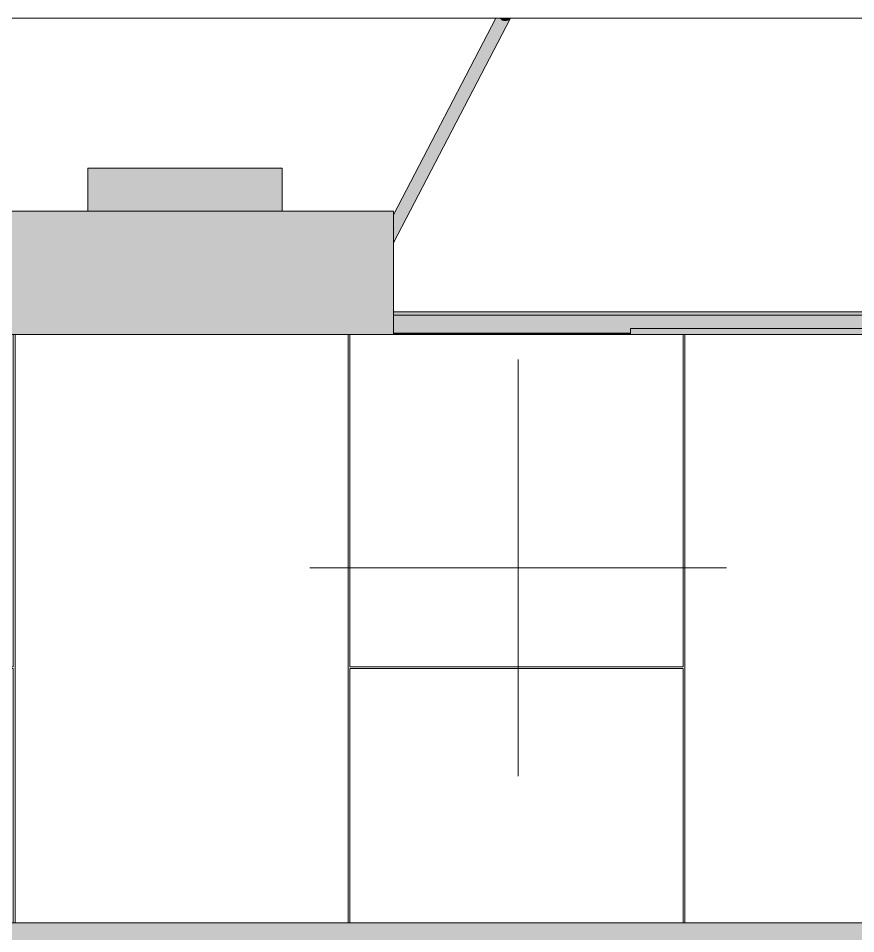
# Model space of a CAD drawing. Header units: inches. Extents: x 20426 to 92531, y -195 to 750.
# Drawn here: x 27780.2 to 27900.8, y 155 to 286.8 of the extents above; entities that cross this region are included whole.
import ezdxf

# ---------------------------------------------------------------- set-up
doc = ezdxf.new("R2010")
doc.units = ezdxf.units.IN
doc.header["$MEASUREMENT"] = 0
for name, color, linetype, lineweight in [('A-ROOF', 132, 'Continuous', 13), ('A-WALL-PATT', 111, 'Continuous', 13), ('G-IMPT', 8, 'Continuous', 9), ('L-SITE-WALL', 31, 'Continuous', 13), ('M-EQPM', 50, 'Continuous', 9), ('M-HVAC-DUCT-CNTR', 70, 'Continuous', 9), ('Q-SPCQ', 91, 'Continuous', 9), ('S-BEAM', 12, 'Continuous', 9)]:
    doc.layers.add(name, color=color, linetype=linetype, lineweight=lineweight)

# ---------------------------------------------------------------- blocks, each defined once
blk = doc.blocks.new('Girt_Z - 8_D-757207-Elevation - South')
at = {"layer": 'S-BEAM'}
h = blk.add_hatch(color=256, dxfattribs=at)
h.paths.add_polyline_path([(25949.14, 244), (25971.39, 244), (25971.39, 244.48), (25890.95, 244.48), (25890.95, 244), (25914.59, 244)], flags=0)
h.paths.add_polyline_path([(24774.17, 244), (25830.8, 244), (25830.8, 244.48), (22795.77, 244.48), (22795.77, 244), (24765.53, 244)], flags=0)
h = blk.add_hatch(color=256, dxfattribs=at)
h.paths.add_polyline_path([(25707.24, 241.63), (25830.8, 241.63), (25830.8, 244), (22795.77, 244), (22795.77, 241.63), (25672.68, 241.63)], flags=0)
h.paths.add_polyline_path([(25925.06, 241.63), (25925.06, 242.13), (25971.39, 242.13), (25971.39, 244), (25890.95, 244), (25890.95, 241.63), (25914.59, 241.63)], flags=0)
h = blk.add_hatch(color=256, dxfattribs=at)
h.paths.add_polyline_path([(24808.73, 241.45), (25830.8, 241.47), (25830.8, 241.63), (22795.77, 241.63), (22795.77, 241.45), (24774.17, 241.45)], flags=0)
h.paths.add_polyline_path([(25925.06, 241.45), (25925.06, 241.63), (25890.95, 241.63), (25890.95, 241.45), (25914.59, 241.45)], flags=0)
h = blk.add_hatch(color=256, dxfattribs=at)
h.paths.add_polyline_path([(24843.29, 241.37), (25830.8, 241.41), (25830.8, 241.45), (22795.77, 241.41), (22795.77, 241.37), (24808.73, 241.37)], flags=0)
h.paths.add_polyline_path([(25925.06, 241.37), (25925.06, 241.45), (25890.95, 241.41), (25890.95, 241.37), (25914.59, 241.37)], flags=0)
h = blk.add_hatch(color=256, dxfattribs=at)
h.paths.add_polyline_path([(25629.48, 239.05), (25672.77, 239.05), (25672.77, 241.25), (25830.8, 241.25), (25830.8, 241.37), (22795.77, 241.37), (22795.77, 241.25), (22810.02, 241.25), (22810.02, 239.05), (25620.84, 239.05)], flags=0)
h.paths.add_polyline_path([(25890.95, 241.25), (25925.06, 241.25), (25925.06, 241.37), (25890.95, 241.37)], flags=0)
for p, q in [((25890.95, 244.48), (25971.39, 244.48)), ((25890.95, 244), (25971.39, 244)), ((25890.95, 241.45), (25925.06, 241.45)), ((25890.95, 241.37), (25925.06, 241.37))]:
    blk.add_line(p, q, dxfattribs=at)
blk = doc.blocks.new('Girt_Z - 8_D-V30-Elevation - South')
at = {"layer": 'S-BEAM'}
blk.add_line((22795.77, 286.77), (25971.39, 286.77), dxfattribs=at)
blk = doc.blocks.new('Trane - 20-75 Ton Packaged Ind Rooftop DX Cooling Only and Extended Casing TAG_SXHLF20_ 0210035350 - PL_AS_HF001102-e2b63efd-16e1-40f1-8521-6466c1d8891c_dwg_Trane-SXHLF20-V47-Elevation - South')
at = {"layer": 'G-IMPT'}
for points in [[(25874.65, 259), (25874.89, 259), (25874.89, 265.2), (25846.9, 265.2), (25846.9, 259), (25873.94, 259)], [(25845.47, 241.25), (25890.95, 241.25), (25890.95, 259), (25830.8, 259), (25830.8, 241.25)]]:
    blk.add_hatch(color=256, dxfattribs=at).paths.add_polyline_path(points, flags=0)
for p, q in [((25846.9, 265.2), (25846.9, 259)), ((25874.89, 265.2), (25846.9, 265.2)), ((25874.89, 259), (25874.89, 265.2)), ((25830.8, 259), (25890.95, 259)), ((25830.8, 259), (25830.8, 241.25)), ((25890.95, 259), (25890.95, 241.25))]:
    blk.add_line(p, q, dxfattribs=at)
blk = doc.blocks.new('Trane - 20-75 Ton Packaged Ind Rooftop DX Cooling Only and Extended Casing TAG_SXHLF20_ 0210035350 - PL_AS_HF001102-e2b63efd-16e1-40f1-8521-6466c1d8891c_dwg-V48-Elevation - South')
blk.add_blockref('Trane - 20-75 Ton Packaged Ind Rooftop DX Cooling Only and Extended Casing TAG_SXHLF20_ 0210035350 - PL_AS_HF001102-e2b63efd-16e1-40f1-8521-6466c1d8891c_dwg_Trane-SXHLF20-V47-Elevation - South', (0, 0))
blk = doc.blocks.new('Trane - 20-75 Ton Packaged Ind Rooftop DX Cooling Only and Extended Casing TAG_SXHLF20_ 0210035350 - SXHLF20-V49-Elevation - South')
blk.add_blockref('Trane - 20-75 Ton Packaged Ind Rooftop DX Cooling Only and Extended Casing TAG_SXHLF20_ 0210035350 - PL_AS_HF001102-e2b63efd-16e1-40f1-8521-6466c1d8891c_dwg-V48-Elevation - South', (0, 0))
blk = doc.blocks.new('Trane - Packaged Voyager Rooftop System 12_5-25 Ton Gas-Electric Packaged Unit TAG_YHD300_ 1008114931 - PL_AY4V000072-0a482d62-fa2d-4e4c-a01b-d2dd38fd3219_dwg_Trane-YHD300-691629-Elevation - South')
at = {"layer": 'G-IMPT'}
blk.add_hatch(color=256, dxfattribs=at).paths.add_polyline_path([(26035.54, 241.25), (26046.75, 241.25), (26046.75, 242.12), (25925.06, 242.12), (25925.06, 241.25), (26026.9, 241.25)], flags=0)
for p, q in [((25925.06, 241.25), (25925.06, 242.12)), ((25925.06, 242.12), (26046.75, 242.12))]:
    blk.add_line(p, q, dxfattribs=at)
blk = doc.blocks.new('Trane - Packaged Voyager Rooftop System 12_5-25 Ton Gas-Electric Packaged Unit TAG_YHD300_ 1008114931 - PL_AY4V000072-0a482d62-fa2d-4e4c-a01b-d2dd38fd3219_dwg-691626-Elevation - South')
blk.add_blockref('Trane - Packaged Voyager Rooftop System 12_5-25 Ton Gas-Electric Packaged Unit TAG_YHD300_ 1008114931 - PL_AY4V000072-0a482d62-fa2d-4e4c-a01b-d2dd38fd3219_dwg_Trane-YHD300-691629-Elevation - South', (0, 0))
blk = doc.blocks.new('Trane - Packaged Voyager Rooftop System 12_5-25 Ton Gas-Electric Packaged Unit TAG_YHD300_ 1008114931 - YHD300-691637-Elevation - South')
blk.add_blockref('Trane - Packaged Voyager Rooftop System 12_5-25 Ton Gas-Electric Packaged Unit TAG_YHD300_ 1008114931 - PL_AY4V000072-0a482d62-fa2d-4e4c-a01b-d2dd38fd3219_dwg-691626-Elevation - South', (0, 0))
blk = doc.blocks.new('Basketball_Backstop-Performance_Sports_Systems-3103-Ceiling_Hung - 27_-0_ to 27_-11 7_8_-V51-Elevation - South')
at = {"layer": 'Q-SPCQ'}
for points in [[(25890.95, 254.44), (25907.75, 286.77), (25907.67, 286.74), (25907.47, 286.57), (25907.25, 286.47), (25907.09, 286.45), (25906.82, 286.46), (25906.61, 286.54), (25906.41, 286.68), (25906.21, 286.77), (25905.67, 286.77), (25890.95, 258.38), (25890.95, 254.49)], [(25907.02, 286.44), (25907.24, 286.47), (25907.45, 286.55), (25907.69, 286.77), (25906.34, 286.77), (25906.4, 286.69), (25906.58, 286.55), (25906.79, 286.47)]]:
    blk.add_hatch(color=256, dxfattribs=at).paths.add_polyline_path(points, flags=0)
for p, q in [((25890.95, 254.44), (25907.79, 286.77)), ((25905.67, 286.77), (25890.95, 258.49))]:
    blk.add_line(p, q, dxfattribs=at)
blk.add_arc((25907.02, 287.31), 0.875, 218.8642, 321.1358, dxfattribs=at)

msp = doc.modelspace()

# ---------------------------------------------------------------- hatches: boundary and pattern name
at = {"layer": 'A-ROOF'}
msp.add_hatch(color=256, dxfattribs=at).paths.add_polyline_path([(28221.71, 152.4), (28221.71, 155.35), (28216.09, 155.35), (28216.09, 156.5), (27616.09, 156.5), (27616.09, 173.22), (24753.34, 173.22), (24753.34, 155.33), (24742.21, 155.33), (24742.21, 153.4), (25892.53, 153.4), (25892.53, 152.4), (26189.71, 152.4), (26189.71, 153.4), (27921.21, 153.4), (27921.21, 152.4), (28203.49, 152.4)], flags=0)
at = {"layer": 'A-WALL-PATT', "lineweight": 9}
h = msp.add_hatch(dxfattribs=at)
h.set_pattern_fill('FP_14', color=256, style=0, pattern_type=2)
h.set_pattern_definition([(0, (27634.84, 0.25), (-193, 193), [48, -145]), (90, (27634.84, 0.25), (-193, 1e-14), [96.25, -96.75]), (180, (27682.84, 96.5), (-193, 193), [48, -145]), (90, (27682.84, 0.25), (-193, 1e-14), [96.25, -96.75]), (180, (27682.84, 96.75), (-193, 193), [48, -145]), (90, (27682.84, 96.75), (-193, 1e-14), [96.25, -96.75]), (0, (27634.84, 193), (-193, 193), [48, -145]), (90, (27634.84, 96.75), (-193, 1e-14), [96.25, -96.75]), (0, (27683.09, 48.25), (-193, 193), [48, -145]), (90, (27683.09, 0), (-193, 1e-14), [48.25, -144.75]), (90, (27731.09, 0), (-193, 1e-14), [48.25, -144.75]), (0, (27683.09, 144.75), (-193, 193), [48, -145]), (90, (27683.09, 48.5), (-193, 1e-14), [96.25, -96.75]), (180, (27731.09, 48.5), (-193, 193), [48, -145]), (90, (27731.09, 48.5), (-193, 1e-14), [96.25, -96.75]), (90, (27683.09, 145), (-193, 1e-14), [48, -145]), (180, (27731.09, 145), (-193, 193), [48, -145]), (90, (27731.09, 145), (-193, 1e-14), [48, -145]), (0, (27731.34, 0.25), (-193, 193), [48, -145]), (90, (27731.34, 0.25), (-193, 1e-14), [96.25, -96.75]), (180, (27779.34, 96.5), (-193, 193), [48, -145]), (90, (27779.34, 0.25), (-193, 1e-14), [96.25, -96.75]), (180, (27779.34, 96.75), (-193, 193), [48, -145]), (90, (27779.34, 96.75), (-193, 1e-14), [96.25, -96.75]), (180, (27779.34, 193), (-193, 193), [48, -145]), (90, (27731.34, 96.75), (-193, 1e-14), [96.25, -96.75]), (0, (27779.59, 48.25), (-193, 193), [48, -145]), (90, (27779.59, 0), (-193, 1e-14), [48.25, -144.75]), (90, (27827.59, 0), (-193, 1e-14), [48.25, -144.75]), (0, (27779.59, 144.75), (-193, 193), [48, -145]), (90, (27779.59, 48.5), (-193, 1e-14), [96.25, -96.75]), (180, (27827.59, 48.5), (-193, 193), [48, -145]), (90, (27827.59, 48.5), (-193, 1e-14), [96.25, -96.75]), (90, (27779.59, 145), (-193, 1e-14), [48, -145]), (180, (27827.59, 145), (-193, 193), [48, -145]), (90, (27827.59, 145), (-193, 1e-14), [48, -145])])
h.paths.add_polyline_path([(27616.09, 156.5), (28227.34, 156.5), (28227.34, 241.25), (27616.09, 241.25), (27616.09, 170.15)], flags=0)

# ---------------------------------------------------------------- linework, layer by layer
at = {"layer": 'L-SITE-WALL'}
for p, q in [((28227.34, 241.25), (27616.09, 241.25)), ((27616.09, 156.5), (28227.34, 156.5))]:
    msp.add_line(p, q, dxfattribs=at)
at = {"layer": 'M-HVAC-DUCT-CNTR'}
for p, q in [((27852.21, 177.64), (27852.21, 237.64)), ((27822.21, 207.64), (27882.21, 207.64))]:
    msp.add_line(p, q, dxfattribs=at)

# ---------------------------------------------------------------- block references
at = {"layer": 'M-EQPM'}
for name in ['Trane - 20-75 Ton Packaged Ind Rooftop DX Cooling Only and Extended Casing TAG_SXHLF20_ 0210035350 - SXHLF20-V49-Elevation - South', 'Trane - Packaged Voyager Rooftop System 12_5-25 Ton Gas-Electric Packaged Unit TAG_YHD300_ 1008114931 - YHD300-691637-Elevation - South']:
    msp.add_blockref(name, (1943.32, 0), dxfattribs=at)
at = {"layer": 'Q-SPCQ'}
msp.add_blockref('Basketball_Backstop-Performance_Sports_Systems-3103-Ceiling_Hung - 27_-0_ to 27_-11 7_8_-V51-Elevation - South', (1943.32, 0), dxfattribs=at)
at = {"layer": 'S-BEAM'}
for name in ['Girt_Z - 8_D-V30-Elevation - South', 'Girt_Z - 8_D-757207-Elevation - South']:
    msp.add_blockref(name, (1943.32, 0), dxfattribs=at)

doc.saveas('drawing.dxf')
